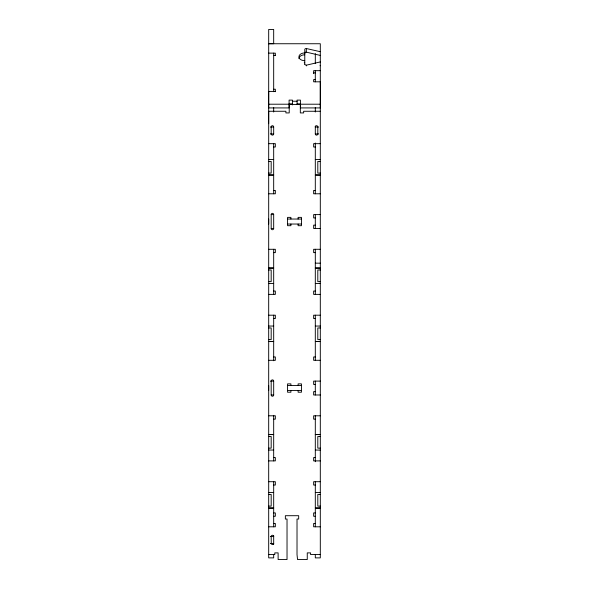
<?xml version="1.0" encoding="UTF-8"?>
<svg xmlns="http://www.w3.org/2000/svg" width="589" height="589" viewBox="0 0 589 589"><rect width="100%" height="100%" fill="white"/><g stroke="black" fill="none" stroke-linecap="round" stroke-linejoin="round"><path stroke-width="0.88" d="M268.687 123.69L268.687 91.45M273.679 112.02L273.679 107.485M304.763 64.142L304.793 49.366A1.671 1.119 0 0 1 306.133 48.475L319.827 51.596A1.679 1.119 0 0 0 320.306 51.641M273.679 543.662L272.891 544.634L271.271 544.059L271.183 536.513A1.252 1.252 0 0 1 272.435 535.268A1.252 1.252 0 0 1 273.679 536.513L270.351 536.513M304.793 53.076L304.763 53.282A1.671 1.119 0 0 1 306.427 52.171L319.827 55.307A1.679 1.119 0 0 0 320.306 55.351M304.763 64.054A1.664 1.112 0 0 0 306.427 65.165L319.827 62.029A1.686 1.126 0 0 1 320.306 61.985M306.133 52.185L306.427 49.196M268.687 43.704L273.679 43.704L273.679 29.45L268.687 29.45L268.687 107.92L289.096 107.92L289.096 100.115L292.424 100.115L292.424 104.938M268.687 43.741L320.306 43.741L320.306 557.886L315.306 557.886L315.306 554.558M268.687 53.113L275.343 53.157L275.343 55.631M273.679 55.388L275.343 55.388M320.306 70.68L313.642 70.68L313.642 73.647M313.642 72.903L315.306 72.903M315.306 79.589L313.642 79.589L313.642 81.819L320.306 81.819L320.306 107.92L300.419 107.92L300.419 100.115L297.084 100.115L297.084 104.665M273.679 89.226L275.343 89.226L275.343 91.7M268.687 91.413L275.343 91.45M292.424 101.227L297.084 101.227M289.096 103.826L292.424 103.826M297.084 103.826L300.419 103.826M268.687 104.209L289.096 104.209M300.419 104.209L320.306 104.209M320.306 111.262L303.652 111.262L303.652 112.926L300.324 112.926L300.324 104.518L289.221 104.518L289.221 112.926L285.893 112.926L285.893 111.262L268.687 111.262L268.687 557.886L273.679 557.886L273.679 554.558M270.351 127.018L273.679 127.018M315.306 127.018L318.634 127.018M270.351 133.961L273.679 133.961L273.679 126.944A1.252 1.252 0 0 0 272.435 125.7A1.252 1.252 0 0 0 271.183 126.944L271.183 133.961M318.634 133.961L315.306 133.961L315.306 126.186M268.687 143.672L275.343 143.672L275.343 147L273.679 147M320.306 143.672L313.642 143.672L313.642 147L315.306 147M268.687 159.545L273.679 159.545M315.306 159.545L320.306 159.472M268.687 161.445L271.183 161.445L271.183 173.1L268.687 173.1M320.306 161.445L317.802 161.445L317.802 173.1L320.306 173.1M273.679 174.999L268.687 174.999L272.847 175.073M320.306 174.999L315.306 174.999L319.474 175.073M273.679 190.453L275.343 190.453L275.343 193.788L268.687 193.788M315.306 190.453L313.642 190.453L313.642 193.788L320.306 193.788M271.183 214.602L273.679 214.602L273.679 228.473A1.252 1.252 0 0 1 272.435 229.725A1.252 1.252 0 0 1 271.183 228.473L271.183 214.602A1.252 1.252 0 0 1 272.435 213.351A1.252 1.252 0 0 1 273.679 214.602M320.306 214.602L313.642 214.602L313.642 217.93L315.306 217.93M287.572 219.042L301.443 219.042M287.572 224.034L301.443 224.034M315.306 225.145L313.642 225.145L313.642 228.473L320.306 228.473M271.183 228.473L273.679 228.473M268.687 249.287L275.343 249.287L275.343 252.622L273.679 252.622M320.306 249.287L313.642 249.287L313.642 252.622L315.306 252.622M315.306 263.165L320.306 263.165M268.687 268.01L272.847 268.01M315.306 268.01L319.474 268.01M268.687 268.076L273.679 268.076M315.306 268.076L320.306 268.076M268.687 269.976L271.183 269.976L271.183 281.63L268.687 281.63M320.306 269.976L317.802 269.976L317.802 281.63L320.306 281.63M268.687 283.537L273.679 283.537M315.306 283.537L320.306 283.537M273.679 291.054L275.343 291.054L275.343 294.382L268.687 294.382M315.306 291.054L313.642 291.054L313.642 294.382L320.306 294.382M268.687 315.196L275.343 315.196L275.343 318.531L273.679 318.531M320.306 315.196L313.642 315.196L313.642 318.531L315.306 318.531M268.687 326.048L273.679 326.048M315.306 326.048L320.306 326.048M268.687 327.955L271.183 327.955L271.183 339.61L268.687 339.61M320.306 327.955L317.802 327.955L317.802 339.61L320.306 339.61M268.687 341.51L273.679 341.51M315.306 341.51L320.306 341.51M269.519 341.576L273.679 341.576M316.138 341.576L320.306 341.576M273.679 356.963L275.343 356.963L275.343 360.299L268.687 360.299M315.306 356.963L313.642 356.963L313.642 360.299L320.306 360.299M270.351 381.105L273.679 381.105L273.679 394.983A1.252 1.252 0 0 1 272.435 396.235A1.252 1.252 0 0 1 271.183 394.983L271.183 381.105A1.252 1.252 0 0 1 272.435 379.861A1.252 1.252 0 0 1 273.679 381.105M320.306 381.105L313.642 381.105L313.642 384.44L315.306 384.44M287.572 385.552L301.443 385.552M287.572 390.544L301.443 390.544M315.306 391.656L313.642 391.656L313.642 394.983L320.306 394.983M271.183 394.983L273.679 394.983M268.687 415.797L275.343 415.797L275.343 419.125L273.679 419.125M320.306 415.797L313.642 415.797L313.642 419.125L315.306 419.125M268.687 434.513L272.847 434.513M315.306 434.513L319.474 434.513M268.687 434.586L273.679 434.586M315.306 434.586L320.306 434.586M268.687 436.486L271.183 436.486L271.183 448.141L268.687 448.141M320.306 436.486L317.802 436.486L317.802 448.141L320.306 448.141M268.687 450.04L273.679 450.04M315.306 450.04L320.306 450.114M273.679 457.565L275.343 457.565L275.343 460.892L268.687 460.892M315.306 457.565L313.642 457.565L313.642 460.892L320.306 460.892M268.687 481.706L275.343 481.706L275.343 485.034L273.679 485.034M320.306 481.706L313.642 481.706L313.642 485.034L315.306 485.034M268.687 492.492L273.679 492.559M315.306 492.492L320.306 492.559M268.687 494.458L271.183 494.458L271.183 506.113L268.687 506.113M320.306 494.458L317.802 494.458L317.802 506.113L320.306 506.113M268.687 508.02L273.679 508.02M315.306 508.02L320.306 508.02M269.519 508.086L273.679 508.086M316.138 508.086L320.306 508.086M273.679 512.931L275.343 512.931L275.343 516.259L273.679 516.259M315.306 512.931L313.642 512.931L313.642 516.259L315.306 516.259M273.679 523.474L275.343 523.474L275.343 526.802L268.687 526.802M315.306 523.474L313.642 523.474L313.642 526.802L320.306 526.802M270.351 543.456L273.679 543.456M268.687 554.558L274.791 554.558L274.791 552.887L278.118 552.887L278.118 559.55L287.027 559.55L287.027 519.034L285.363 519.034L285.363 515.706L298.682 515.706L298.682 519.034L297.018 519.034L297.018 554.558L297.548 559.55L307.259 559.55L307.259 552.887L310.587 552.887L310.587 554.558L320.306 554.558M317.802 133.961L317.802 126.944A1.252 1.252 0 0 0 316.558 125.7A1.252 1.252 0 0 0 315.306 126.944M315.306 53.599L315.306 63.649M315.306 70.68L315.306 81.819M315.306 107.537L315.306 112.02M315.306 143.017L315.306 193.788M315.306 214.602L315.306 228.473M315.306 249.287L315.306 294.382M315.306 315.196L315.306 360.299M315.306 381.105L315.306 394.983M315.306 415.797L315.306 461.724M315.306 481.706L315.306 526.802M306.427 65.165L306.427 65.909M298.115 219.042L298.115 217.378L301.443 217.378L301.443 225.697L298.115 225.697L298.115 224.034M298.115 385.552L298.115 383.881L301.443 383.881L301.443 392.208L298.115 392.208L298.115 390.544M290.9 219.042L290.9 217.378L287.572 217.378L287.572 225.697L290.9 225.697L290.9 224.034M290.9 385.552L290.9 383.881L287.572 383.881L287.572 392.208L290.9 392.208L290.9 390.544M273.679 53.113L273.679 91.7M273.679 143.672L273.679 193.788M273.679 249.287L273.679 294.382M273.679 315.196L273.679 360.748M273.679 415.341L273.679 460.892M273.679 481.706L273.679 526.802M273.679 535.681L273.679 544.288M268.694 219.042L268.694 224.034M268.694 385.552L268.694 390.544M317.802 133.887A1.252 1.252 0 0 1 316.558 135.131A1.252 1.252 0 0 1 315.306 133.887M273.679 133.887A1.252 1.252 0 0 1 272.435 135.131A1.252 1.252 0 0 1 271.183 133.887M320.063 65.703A1.686 1.126 0 0 1 320.306 65.696M304.763 60.711A5.831 3.902 0 0 1 298.932 56.809A5.831 3.902 0 0 1 304.763 52.914M304.763 62.567A5.831 3.902 0 0 1 304.241 62.552M298.932 58.664A5.831 3.902 0 0 1 304.763 54.77"/></g></svg>
